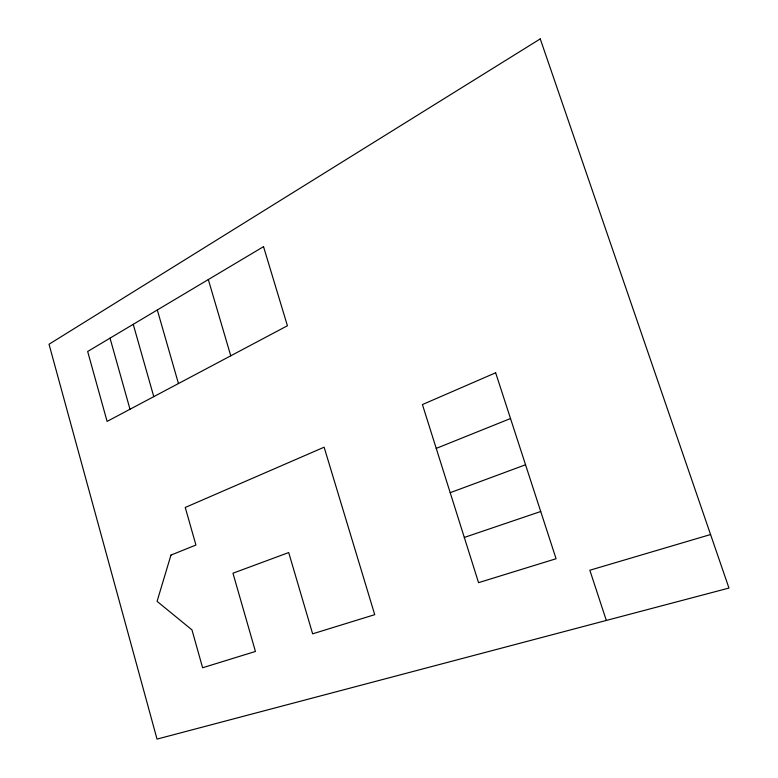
<?xml version="1.0" encoding="UTF-8"?>
<svg xmlns="http://www.w3.org/2000/svg" width="778" height="778" viewBox="0 0 778 778"><rect width="100%" height="100%" fill="white"/><g stroke="black" fill="none" stroke-linecap="round" stroke-linejoin="round"><path stroke-width="1.17" d="M436.234 448.4L510.514 418.525M450.199 492.688L525.539 464.767M464.301 537.442L540.729 511.496M710.567 534.535L589.841 570.235L606.325 620.445M208.319 279.565L230.765 355.799M157.312 309.965L178.454 383.544M133.233 324.319L153.772 396.644M110.029 338.148L130.004 409.247M170.966 555.084L157.078 601.345L191.972 629.879L202.611 667.757L255.447 651.458L232.962 573.211L288.706 552.555L312.639 633.827L374.733 614.669L324.125 447.204L185.252 507.46L195.93 545.038L170.966 555.084M540.253 38.9L49.033 344.246L157.03 739.1L728.967 588.061L540.253 38.9M263.528 246.655L87.661 351.481L107.092 421.404L287.422 325.749L263.528 246.655M495.654 372.788L422.425 404.56L478.558 582.654L556.075 558.74L495.654 372.788"/></g></svg>
